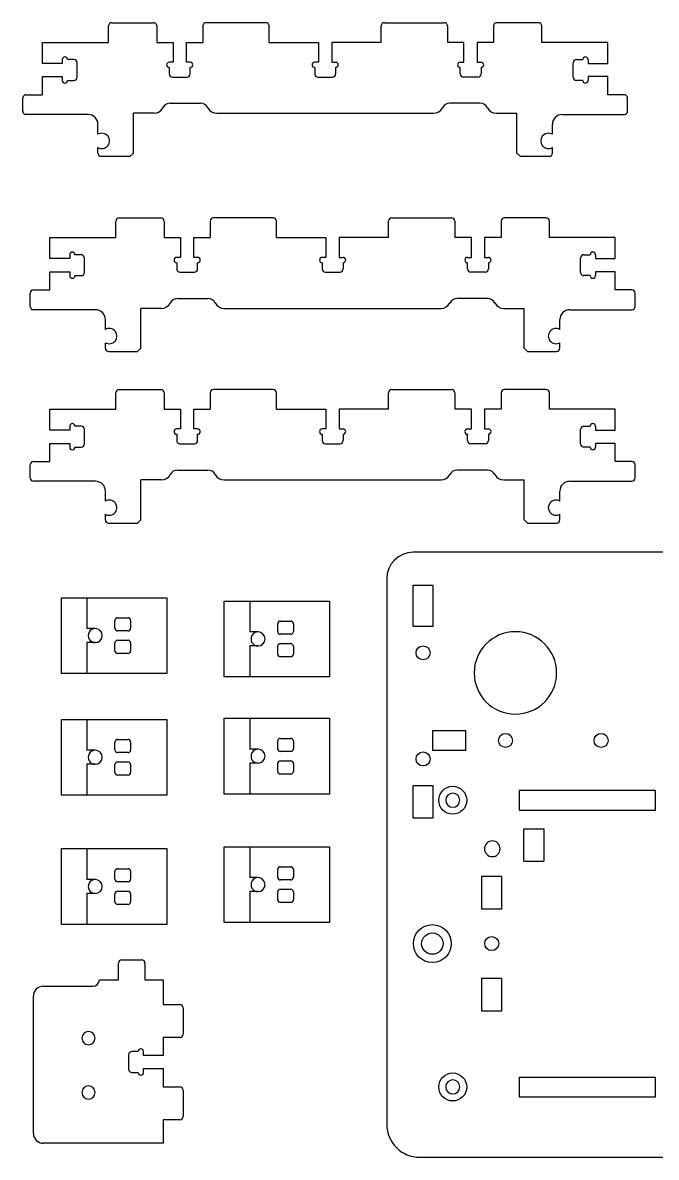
# Model space of a CAD drawing. Header units: millimetres. Extents: x -2205 to -684, y 1225 to 2674.
# Drawn here: x -2192 to -1808, y 1971 to 2660 of the extents above; entities that cross this region are included whole.
import ezdxf

# ---------------------------------------------------------------- set-up
doc = ezdxf.new("R2010")
doc.units = ezdxf.units.MM
doc.linetypes.add('HIDDEN', pattern=[9.525, 6.35, -3.175])
doc.layers.get('0').update_dxf_attribs({"color": 253, "lineweight": 70, "true_color": 0x8faf8f})
doc.layers.add('Hidden', color=48, linetype='HIDDEN', lineweight=70, true_color=0x483a05)

msp = doc.modelspace()

# ---------------------------------------------------------------- linework, layer by layer
at = {"color": 48, "lineweight": -3, "true_color": 0x483a05}
for p, q in [((-2138.33, 2659.75), (-2113.05, 2659.75)), ((-2044.83, 2659.75), (-2081.05, 2659.75)), ((-1972.83, 2659.75), (-1936.61, 2659.75)), ((-1879.33, 2659.75), (-1904.61, 2659.75)), ((-2140.33, 2647.75), (-2140.33, 2657.75)), ((-2111.05, 2657.75), (-2111.05, 2647.75)), ((-2083.05, 2657.75), (-2083.05, 2647.75)), ((-2042.83, 2647.75), (-2042.83, 2657.75)), ((-1974.83, 2647.75), (-1974.83, 2657.75)), ((-1934.61, 2657.75), (-1934.61, 2647.75)), ((-1906.61, 2657.75), (-1906.61, 2647.75)), ((-1877.33, 2647.75), (-1877.33, 2657.75)), ((-2180.33, 2647.75), (-2140.33, 2647.75)), ((-2180.33, 2635.03), (-2180.33, 2647.75)), ((-2111.05, 2647.75), (-2101.05, 2647.75)), ((-2101.05, 2647.75), (-2101.05, 2635.75)), ((-2093.05, 2647.75), (-2092.53, 2647.75)), ((-2093.05, 2635.75), (-2093.05, 2647.75)), ((-2092.53, 2647.75), (-2083.05, 2647.75)), ((-2042.83, 2647.75), (-2012.83, 2647.75)), ((-2012.83, 2647.75), (-2012.83, 2635.75)), ((-1974.83, 2647.75), (-2004.83, 2647.75)), ((-2004.83, 2647.75), (-2004.83, 2635.75)), ((-1925.13, 2647.75), (-1934.61, 2647.75)), ((-1924.61, 2647.75), (-1925.13, 2647.75)), ((-1924.61, 2635.75), (-1924.61, 2647.75)), ((-1906.61, 2647.75), (-1916.61, 2647.75)), ((-1916.61, 2647.75), (-1916.61, 2635.75)), ((-1837.33, 2647.75), (-1877.33, 2647.75)), ((-1837.33, 2635.03), (-1837.33, 2647.75)), ((-2168.33, 2635.03), (-2180.33, 2635.03)), ((-2168.33, 2637.38), (-2168.33, 2635.03)), ((-2161.33, 2637.38), (-2165.13, 2637.38)), ((-2159.33, 2626.68), (-2159.33, 2635.38)), ((-2101.05, 2635.75), (-2103.4, 2635.75)), ((-2103.4, 2632.55), (-2103.4, 2628.75)), ((-2090.7, 2635.75), (-2093.05, 2635.75)), ((-2090.7, 2628.75), (-2090.7, 2632.55)), ((-2012.83, 2635.75), (-2015.18, 2635.75)), ((-2015.18, 2632.55), (-2015.18, 2628.75)), ((-2004.83, 2635.75), (-2002.48, 2635.75)), ((-2002.48, 2632.55), (-2002.48, 2628.75)), ((-1926.96, 2635.75), (-1924.61, 2635.75)), ((-1926.96, 2628.75), (-1926.96, 2632.55)), ((-1916.61, 2635.75), (-1914.26, 2635.75)), ((-1914.26, 2632.55), (-1914.26, 2628.75)), ((-1858.33, 2626.68), (-1858.33, 2635.38)), ((-1856.33, 2637.38), (-1852.53, 2637.38)), ((-1849.33, 2637.38), (-1849.33, 2635.03)), ((-1849.33, 2635.03), (-1837.33, 2635.03)), ((-2180.33, 2627.03), (-2168.33, 2627.03)), ((-2180.33, 2616.03), (-2180.33, 2627.03)), ((-2168.33, 2627.03), (-2168.33, 2624.68)), ((-2165.13, 2624.68), (-2161.33, 2624.68)), ((-2101.4, 2626.75), (-2092.7, 2626.75)), ((-2013.18, 2626.75), (-2004.48, 2626.75)), ((-1916.26, 2626.75), (-1924.96, 2626.75)), ((-1852.53, 2624.68), (-1856.33, 2624.68)), ((-1837.33, 2627.03), (-1849.33, 2627.03)), ((-1849.33, 2627.03), (-1849.33, 2624.68)), ((-1837.33, 2616.03), (-1837.33, 2627.03)), ((-2192.33, 2606.03), (-2192.33, 2614.03)), ((-2190.33, 2616.03), (-2180.33, 2616.03)), ((-2102.83, 2610.82), (-2084.44, 2610.82)), ((-1914.83, 2610.82), (-1933.22, 2610.82)), ((-1827.33, 2616.03), (-1837.33, 2616.03)), ((-1825.33, 2606.03), (-1825.33, 2614.03)), ((-2152.68, 2604.03), (-2190.33, 2604.03)), ((-2125.1, 2580.65), (-2125.1, 2604.79)), ((-2112.65, 2604.79), (-2125.1, 2604.79)), ((-2074.62, 2604.79), (-1943.04, 2604.79)), ((-1905.01, 2604.79), (-1892.56, 2604.79)), ((-1892.56, 2580.65), (-1892.56, 2604.79)), ((-1864.98, 2604.03), (-1827.33, 2604.03)), ((-2146.68, 2592), (-2146.68, 2598.03)), ((-1870.98, 2592), (-1870.98, 2598.03)), ((-2146.68, 2580.65), (-2146.68, 2584)), ((-1870.98, 2580.65), (-1870.98, 2584)), ((-2144.68, 2578.65), (-2127.1, 2578.65)), ((-2125.1, 2580.65), (-2127.1, 2578.65)), ((-1890.56, 2578.65), (-1892.56, 2580.65)), ((-1890.56, 2578.65), (-1872.98, 2578.65)), ((-2133.83, 2541.29), (-2108.55, 2541.29)), ((-2040.33, 2541.29), (-2076.55, 2541.29)), ((-1968.33, 2541.29), (-1932.11, 2541.29)), ((-1874.83, 2541.29), (-1900.11, 2541.29)), ((-2135.83, 2529.29), (-2135.83, 2539.29)), ((-2106.55, 2539.29), (-2106.55, 2529.29)), ((-2078.55, 2539.29), (-2078.55, 2529.29)), ((-2038.33, 2529.29), (-2038.33, 2539.29)), ((-1970.33, 2529.29), (-1970.33, 2539.29)), ((-1930.11, 2539.29), (-1930.11, 2529.29)), ((-1902.11, 2539.29), (-1902.11, 2529.29)), ((-1872.83, 2529.29), (-1872.83, 2539.29)), ((-2175.83, 2529.29), (-2135.83, 2529.29)), ((-2175.83, 2516.57), (-2175.83, 2529.29)), ((-2106.55, 2529.29), (-2096.55, 2529.29)), ((-2096.55, 2529.29), (-2096.55, 2517.29)), ((-2088.55, 2529.29), (-2088.03, 2529.29)), ((-2088.55, 2517.29), (-2088.55, 2529.29)), ((-2088.03, 2529.29), (-2078.55, 2529.29)), ((-2038.33, 2529.29), (-2008.33, 2529.29)), ((-2008.33, 2529.29), (-2008.33, 2517.29)), ((-1970.33, 2529.29), (-2000.33, 2529.29)), ((-2000.33, 2529.29), (-2000.33, 2517.29)), ((-1920.63, 2529.29), (-1930.11, 2529.29)), ((-1920.11, 2529.29), (-1920.63, 2529.29)), ((-1920.11, 2517.29), (-1920.11, 2529.29)), ((-1902.11, 2529.29), (-1912.11, 2529.29)), ((-1912.11, 2529.29), (-1912.11, 2517.29)), ((-1832.83, 2529.29), (-1872.83, 2529.29)), ((-1832.83, 2516.57), (-1832.83, 2529.29)), ((-2163.83, 2516.57), (-2175.83, 2516.57)), ((-2163.83, 2518.92), (-2163.83, 2516.57)), ((-2156.83, 2518.92), (-2160.63, 2518.92)), ((-2154.83, 2508.22), (-2154.83, 2516.92)), ((-2096.55, 2517.29), (-2098.9, 2517.29)), ((-2098.9, 2514.09), (-2098.9, 2510.29)), ((-2086.2, 2517.29), (-2088.55, 2517.29)), ((-2086.2, 2510.29), (-2086.2, 2514.09)), ((-2008.33, 2517.29), (-2010.68, 2517.29)), ((-2010.68, 2514.09), (-2010.68, 2510.29)), ((-2000.33, 2517.29), (-1997.98, 2517.29)), ((-1997.98, 2514.09), (-1997.98, 2510.29)), ((-1922.46, 2517.29), (-1920.11, 2517.29)), ((-1922.46, 2510.29), (-1922.46, 2514.09)), ((-1912.11, 2517.29), (-1909.76, 2517.29)), ((-1909.76, 2514.09), (-1909.76, 2510.29)), ((-1853.83, 2508.22), (-1853.83, 2516.92)), ((-1851.83, 2518.92), (-1848.03, 2518.92)), ((-1844.83, 2518.92), (-1844.83, 2516.57)), ((-1844.83, 2516.57), (-1832.83, 2516.57)), ((-2175.83, 2508.57), (-2163.83, 2508.57)), ((-2175.83, 2497.57), (-2175.83, 2508.57)), ((-2163.83, 2508.57), (-2163.83, 2506.22)), ((-2096.9, 2508.29), (-2088.2, 2508.29)), ((-2008.68, 2508.29), (-1999.98, 2508.29)), ((-1911.76, 2508.29), (-1920.46, 2508.29)), ((-1832.83, 2508.57), (-1844.83, 2508.57)), ((-1844.83, 2508.57), (-1844.83, 2506.22)), ((-1832.83, 2497.57), (-1832.83, 2508.57)), ((-2160.63, 2506.22), (-2156.83, 2506.22)), ((-1848.03, 2506.22), (-1851.83, 2506.22)), ((-2187.83, 2487.57), (-2187.83, 2495.57)), ((-2185.83, 2497.57), (-2175.83, 2497.57)), ((-1822.83, 2497.57), (-1832.83, 2497.57)), ((-1820.83, 2487.57), (-1820.83, 2495.57)), ((-2120.6, 2462.19), (-2120.6, 2486.33)), ((-2108.15, 2486.33), (-2120.6, 2486.33)), ((-2098.33, 2492.36), (-2079.94, 2492.36)), ((-2070.12, 2486.33), (-1938.54, 2486.33)), ((-1910.33, 2492.36), (-1928.72, 2492.36)), ((-1900.51, 2486.33), (-1888.06, 2486.33)), ((-1888.06, 2462.19), (-1888.06, 2486.33)), ((-2148.18, 2485.57), (-2185.83, 2485.57)), ((-2142.18, 2473.54), (-2142.18, 2479.57)), ((-1866.48, 2473.54), (-1866.48, 2479.57)), ((-1860.48, 2485.57), (-1822.83, 2485.57)), ((-2142.18, 2462.19), (-2142.18, 2465.54)), ((-1866.48, 2462.19), (-1866.48, 2465.54)), ((-2140.18, 2460.19), (-2122.6, 2460.19)), ((-2120.6, 2462.19), (-2122.6, 2460.19)), ((-1886.06, 2460.19), (-1888.06, 2462.19)), ((-1886.06, 2460.19), (-1868.48, 2460.19)), ((-2135.83, 2425.16), (-2135.83, 2435.16)), ((-2133.83, 2437.16), (-2108.55, 2437.16)), ((-2106.55, 2435.16), (-2106.55, 2425.16)), ((-2078.55, 2435.16), (-2078.55, 2425.16)), ((-2040.33, 2437.16), (-2076.55, 2437.16)), ((-2038.33, 2425.16), (-2038.33, 2435.16)), ((-1970.33, 2425.16), (-1970.33, 2435.16)), ((-1968.33, 2437.16), (-1932.11, 2437.16)), ((-1930.11, 2435.16), (-1930.11, 2425.16)), ((-1902.11, 2435.16), (-1902.11, 2425.16)), ((-1874.83, 2437.16), (-1900.11, 2437.16)), ((-1872.83, 2425.16), (-1872.83, 2435.16)), ((-2175.83, 2425.16), (-2135.83, 2425.16)), ((-2175.83, 2412.44), (-2175.83, 2425.16)), ((-2106.55, 2425.16), (-2096.55, 2425.16)), ((-2096.55, 2425.16), (-2096.55, 2413.16)), ((-2088.55, 2425.16), (-2088.03, 2425.16)), ((-2088.55, 2413.16), (-2088.55, 2425.16)), ((-2088.03, 2425.16), (-2078.55, 2425.16)), ((-2038.33, 2425.16), (-2008.33, 2425.16)), ((-2008.33, 2425.16), (-2008.33, 2413.16)), ((-1970.33, 2425.16), (-2000.33, 2425.16)), ((-2000.33, 2425.16), (-2000.33, 2413.16)), ((-1920.63, 2425.16), (-1930.11, 2425.16)), ((-1920.11, 2425.16), (-1920.63, 2425.16)), ((-1920.11, 2413.16), (-1920.11, 2425.16)), ((-1902.11, 2425.16), (-1912.11, 2425.16)), ((-1912.11, 2425.16), (-1912.11, 2413.16)), ((-1832.83, 2425.16), (-1872.83, 2425.16)), ((-1832.83, 2412.44), (-1832.83, 2425.16)), ((-2163.83, 2412.44), (-2175.83, 2412.44)), ((-2163.83, 2414.79), (-2163.83, 2412.44)), ((-2156.83, 2414.79), (-2160.63, 2414.79)), ((-2154.83, 2404.09), (-2154.83, 2412.79)), ((-2096.55, 2413.16), (-2098.9, 2413.16)), ((-2086.2, 2413.16), (-2088.55, 2413.16)), ((-2008.33, 2413.16), (-2010.68, 2413.16)), ((-2000.33, 2413.16), (-1997.98, 2413.16)), ((-1922.46, 2413.16), (-1920.11, 2413.16)), ((-1912.11, 2413.16), (-1909.76, 2413.16)), ((-1853.83, 2404.09), (-1853.83, 2412.79)), ((-1851.83, 2414.79), (-1848.03, 2414.79)), ((-1844.83, 2414.79), (-1844.83, 2412.44)), ((-1844.83, 2412.44), (-1832.83, 2412.44)), ((-2175.83, 2404.44), (-2163.83, 2404.44)), ((-2175.83, 2393.44), (-2175.83, 2404.44)), ((-2163.83, 2404.44), (-2163.83, 2402.09)), ((-2098.9, 2409.96), (-2098.9, 2406.16)), ((-2096.9, 2404.16), (-2088.2, 2404.16)), ((-2086.2, 2406.16), (-2086.2, 2409.96)), ((-2010.68, 2409.96), (-2010.68, 2406.16)), ((-2008.68, 2404.16), (-1999.98, 2404.16)), ((-1997.98, 2409.96), (-1997.98, 2406.16)), ((-1922.46, 2406.16), (-1922.46, 2409.96)), ((-1911.76, 2404.16), (-1920.46, 2404.16)), ((-1909.76, 2409.96), (-1909.76, 2406.16)), ((-1832.83, 2404.44), (-1844.83, 2404.44)), ((-1844.83, 2404.44), (-1844.83, 2402.09)), ((-1832.83, 2393.44), (-1832.83, 2404.44)), ((-2160.63, 2402.09), (-2156.83, 2402.09)), ((-1848.03, 2402.09), (-1851.83, 2402.09)), ((-2187.83, 2383.44), (-2187.83, 2391.44)), ((-2185.83, 2393.44), (-2175.83, 2393.44)), ((-1822.83, 2393.44), (-1832.83, 2393.44)), ((-1820.83, 2383.44), (-1820.83, 2391.44)), ((-2098.33, 2388.23), (-2079.94, 2388.23)), ((-1910.33, 2388.23), (-1928.72, 2388.23)), ((-2148.18, 2381.44), (-2185.83, 2381.44)), ((-2120.6, 2358.06), (-2120.6, 2382.2)), ((-2108.15, 2382.2), (-2120.6, 2382.2)), ((-2070.12, 2382.2), (-1938.54, 2382.2)), ((-1900.51, 2382.2), (-1888.06, 2382.2)), ((-1888.06, 2358.06), (-1888.06, 2382.2)), ((-1860.48, 2381.44), (-1822.83, 2381.44)), ((-2142.18, 2369.41), (-2142.18, 2375.44)), ((-1866.48, 2369.41), (-1866.48, 2375.44)), ((-2142.18, 2358.06), (-2142.18, 2361.41)), ((-2140.18, 2356.06), (-2122.6, 2356.06)), ((-2120.6, 2358.06), (-2122.6, 2356.06)), ((-1886.06, 2356.06), (-1888.06, 2358.06)), ((-1886.06, 2356.06), (-1868.48, 2356.06)), ((-1866.48, 2358.06), (-1866.48, 2361.41)), ((-1592.44, 2338.32), (-1955.44, 2338.32)), ((-1971.44, 2322.32), (-1971.44, 1991.12)), ((-1955.44, 2293.32), (-1955.44, 2318.32)), ((-1955.44, 2318.32), (-1943.44, 2318.32)), ((-1943.44, 2318.32), (-1943.44, 2293.32)), ((-2168.89, 2264.76), (-2168.89, 2310.76)), ((-2168.89, 2310.76), (-2153.39, 2310.76)), ((-2153.39, 2310.76), (-2153.39, 2292)), ((-2153.39, 2310.76), (-2104.93, 2310.76)), ((-2104.93, 2310.76), (-2104.93, 2264.76)), ((-2070.13, 2262.72), (-2070.13, 2308.72)), ((-2070.13, 2308.72), (-2054.63, 2308.72)), ((-2054.63, 2308.72), (-2054.63, 2289.97)), ((-2054.63, 2308.72), (-2006.17, 2308.72)), ((-2006.17, 2308.72), (-2006.17, 2262.72)), ((-2136.37, 2292.19), (-2136.37, 2296.99)), ((-2134.77, 2298.59), (-2128.44, 2298.59)), ((-2126.84, 2296.99), (-2126.84, 2292.19)), ((-2037.61, 2290.16), (-2037.61, 2294.96)), ((-2036.01, 2296.56), (-2029.68, 2296.56)), ((-2028.08, 2294.96), (-2028.08, 2290.16)), ((-1943.44, 2293.32), (-1955.44, 2293.32)), ((-2148.33, 2292), (-2153.39, 2292)), ((-2128.44, 2290.59), (-2134.77, 2290.59)), ((-2049.57, 2289.97), (-2054.63, 2289.97)), ((-2029.68, 2288.56), (-2036.01, 2288.56)), ((-2148.33, 2283.51), (-2153.39, 2283.51)), ((-2153.39, 2283.51), (-2153.39, 2264.76)), ((-2136.37, 2278.52), (-2136.37, 2283.32)), ((-2134.77, 2284.92), (-2128.44, 2284.92)), ((-2126.84, 2283.32), (-2126.84, 2278.52)), ((-2049.57, 2281.47), (-2054.63, 2281.47)), ((-2054.63, 2281.47), (-2054.63, 2262.72)), ((-2037.61, 2276.49), (-2037.61, 2281.29)), ((-2036.01, 2282.89), (-2029.68, 2282.89)), ((-2028.08, 2281.29), (-2028.08, 2276.49)), ((-2128.44, 2276.92), (-2134.77, 2276.92)), ((-2029.68, 2274.89), (-2036.01, 2274.89)), ((-2153.39, 2264.76), (-2168.89, 2264.76)), ((-2104.93, 2264.76), (-2153.39, 2264.76)), ((-2054.63, 2262.72), (-2070.13, 2262.72)), ((-2006.17, 2262.72), (-2054.63, 2262.72)), ((-2168.89, 2190.91), (-2168.89, 2236.91)), ((-2168.89, 2236.91), (-2153.39, 2236.91)), ((-2153.39, 2236.91), (-2153.39, 2218.15)), ((-2153.39, 2236.91), (-2104.93, 2236.91)), ((-2104.93, 2236.91), (-2104.93, 2190.91)), ((-2070.13, 2191.56), (-2070.13, 2237.55)), ((-2070.13, 2237.55), (-2054.63, 2237.55)), ((-2054.63, 2237.55), (-2054.63, 2218.8)), ((-2054.63, 2237.55), (-2006.17, 2237.55)), ((-2006.17, 2237.55), (-2006.17, 2191.56)), ((-2134.77, 2224.74), (-2128.44, 2224.74)), ((-2036.01, 2225.39), (-2029.68, 2225.39)), ((-1943.44, 2218.12), (-1943.44, 2230.12)), ((-1943.44, 2230.12), (-1923.44, 2230.12)), ((-1923.44, 2218.12), (-1923.44, 2230.12)), ((-2148.33, 2218.15), (-2153.39, 2218.15)), ((-2136.37, 2218.34), (-2136.37, 2223.14)), ((-2126.84, 2223.14), (-2126.84, 2218.34)), ((-2049.57, 2218.8), (-2054.63, 2218.8)), ((-2037.61, 2218.99), (-2037.61, 2223.79)), ((-2029.68, 2217.39), (-2036.01, 2217.39)), ((-2028.08, 2223.79), (-2028.08, 2218.99)), ((-1923.44, 2218.12), (-1943.44, 2218.12)), ((-2128.44, 2216.74), (-2134.77, 2216.74)), ((-2134.77, 2211.07), (-2128.44, 2211.07)), ((-2036.01, 2211.72), (-2029.68, 2211.72)), ((-2148.33, 2209.66), (-2153.39, 2209.66)), ((-2153.39, 2209.66), (-2153.39, 2190.91)), ((-2136.37, 2204.67), (-2136.37, 2209.47)), ((-2126.84, 2209.47), (-2126.84, 2204.67)), ((-2049.57, 2210.3), (-2054.63, 2210.3)), ((-2054.63, 2210.3), (-2054.63, 2191.56)), ((-2037.61, 2205.32), (-2037.61, 2210.12)), ((-2029.68, 2203.72), (-2036.01, 2203.72)), ((-2028.08, 2210.12), (-2028.08, 2205.32)), ((-2128.44, 2203.07), (-2134.77, 2203.07)), ((-1955.44, 2196.87), (-1943.44, 2196.87)), ((-1955.44, 2176.87), (-1955.44, 2196.87)), ((-1943.44, 2196.87), (-1943.44, 2176.87)), ((-2153.39, 2190.91), (-2168.89, 2190.91)), ((-2104.93, 2190.91), (-2153.39, 2190.91)), ((-2054.63, 2191.56), (-2070.13, 2191.56)), ((-2006.17, 2191.56), (-2054.63, 2191.56)), ((-1891.12, 2193.82), (-1891.12, 2181.82)), ((-1808.44, 2193.82), (-1891.12, 2193.82)), ((-1808.44, 2181.82), (-1808.44, 2193.82)), ((-1943.44, 2176.87), (-1955.44, 2176.87)), ((-1891.12, 2181.82), (-1808.44, 2181.82)), ((-1888.21, 2170.44), (-1876.21, 2170.44)), ((-1888.21, 2150.77), (-1888.21, 2170.44)), ((-1876.21, 2170.44), (-1876.21, 2150.77)), ((-2168.89, 2112.47), (-2168.89, 2158.47)), ((-2168.89, 2158.47), (-2153.39, 2158.47)), ((-2153.39, 2158.47), (-2153.39, 2139.71)), ((-2153.39, 2158.47), (-2104.93, 2158.47)), ((-2104.93, 2158.47), (-2104.93, 2112.47)), ((-2070.13, 2113.62), (-2070.13, 2159.62)), ((-2070.13, 2159.62), (-2054.63, 2159.62)), ((-2054.63, 2159.62), (-2054.63, 2140.87)), ((-2054.63, 2159.62), (-2006.17, 2159.62)), ((-2006.17, 2159.62), (-2006.17, 2113.62)), ((-1888.21, 2150.77), (-1876.21, 2150.77)), ((-2136.37, 2139.9), (-2136.37, 2144.7)), ((-2134.77, 2146.3), (-2128.44, 2146.3)), ((-2126.84, 2144.7), (-2126.84, 2139.9)), ((-2037.61, 2141.06), (-2037.61, 2145.86)), ((-2036.01, 2147.46), (-2029.68, 2147.46)), ((-2028.08, 2145.86), (-2028.08, 2141.06)), ((-1913.8, 2121.82), (-1913.8, 2141.82)), ((-1913.8, 2141.82), (-1901.8, 2141.82)), ((-1901.8, 2141.82), (-1901.8, 2121.82)), ((-2148.33, 2139.71), (-2153.39, 2139.71)), ((-2128.44, 2138.3), (-2134.77, 2138.3)), ((-2049.57, 2140.87), (-2054.63, 2140.87)), ((-2029.68, 2139.46), (-2036.01, 2139.46)), ((-2148.33, 2131.22), (-2153.39, 2131.22)), ((-2153.39, 2131.22), (-2153.39, 2112.47)), ((-2136.37, 2126.23), (-2136.37, 2131.03)), ((-2134.77, 2132.63), (-2128.44, 2132.63)), ((-2126.84, 2131.03), (-2126.84, 2126.23)), ((-2049.57, 2132.37), (-2054.63, 2132.37)), ((-2054.63, 2132.37), (-2054.63, 2113.62)), ((-2037.61, 2127.39), (-2037.61, 2132.19)), ((-2036.01, 2133.79), (-2029.68, 2133.79)), ((-2028.08, 2132.19), (-2028.08, 2127.39)), ((-2128.44, 2124.63), (-2134.77, 2124.63)), ((-2029.68, 2125.79), (-2036.01, 2125.79)), ((-1901.8, 2121.82), (-1913.8, 2121.82)), ((-2153.39, 2112.47), (-2168.89, 2112.47)), ((-2104.93, 2112.47), (-2153.39, 2112.47)), ((-2054.63, 2113.62), (-2070.13, 2113.62)), ((-2006.17, 2113.62), (-2054.63, 2113.62)), ((-2134.15, 2078.93), (-2134.15, 2088.93)), ((-2132.15, 2090.93), (-2120.15, 2090.93)), ((-2118.15, 2088.93), (-2118.15, 2078.93)), ((-1913.8, 2059.82), (-1913.8, 2079.82)), ((-1913.8, 2079.82), (-1901.8, 2079.82)), ((-1901.8, 2079.82), (-1901.8, 2059.82)), ((-2179.83, 2074.93), (-2149.75, 2074.93)), ((-2145.75, 2078.93), (-2134.15, 2078.93)), ((-2118.15, 2078.93), (-2107.05, 2078.93)), ((-2107.05, 2078.93), (-2107.05, 2063.87)), ((-2185.83, 1985.63), (-2185.83, 2068.93)), ((-2107.05, 2063.87), (-2097.05, 2063.87)), ((-2095.05, 2061.87), (-2095.05, 2045.87)), ((-1901.8, 2059.82), (-1913.8, 2059.82)), ((-2107.05, 2043.87), (-2107.05, 2032.93)), ((-2097.05, 2043.87), (-2107.05, 2043.87)), ((-2128.05, 2033.28), (-2128.05, 2024.58)), ((-2122.25, 2035.28), (-2126.05, 2035.28)), ((-2119.05, 2032.93), (-2119.05, 2035.28)), ((-2107.05, 2032.93), (-2119.05, 2032.93)), ((-2119.05, 2024.93), (-2107.05, 2024.93)), ((-2119.05, 2022.58), (-2119.05, 2024.93)), ((-2107.05, 2024.93), (-2107.05, 2013.87)), ((-2126.05, 2022.58), (-2122.25, 2022.58)), ((-1891.12, 2019.82), (-1891.12, 2007.82)), ((-1891.12, 2019.82), (-1808.44, 2019.82)), ((-1808.44, 2007.82), (-1808.44, 2019.82)), ((-2107.05, 2013.87), (-2097.05, 2013.87)), ((-2095.05, 2011.87), (-2095.05, 1995.87)), ((-1891.12, 2007.82), (-1808.44, 2007.82)), ((-2107.05, 1993.87), (-2107.05, 1979.63)), ((-2097.05, 1993.87), (-2107.05, 1993.87)), ((-2107.05, 1979.63), (-2179.83, 1979.63)), ((-1951.44, 1971.12), (-1356.18, 1971.12))]:
    msp.add_line(p, q, dxfattribs=at)
at = {"color": 48, "lineweight": -3, "true_color": 0x483a05, "extrusion": (2.77556e-17, -2.38665e-15, -1)}
for centre, radius in [((1893.44, 2265.12), 25), ((1931.44, 2187.82), 4.25), ((1931.44, 2013.82), 4.25)]:
    msp.add_circle(centre, radius, dxfattribs=at)
at = {"color": 48, "lineweight": -3, "true_color": 0x483a05}
for centre, radius in [((-1949.44, 2277.32), 4.25), ((-1899.44, 2224.12), 4.25), ((-1841.44, 2224.12), 4.25), ((-1949.44, 2212.87), 4.25), ((-1931.44, 2187.82), 8.5), ((-1943.8, 2100.82), 11.5), ((-1943.8, 2100.82), 6.5), ((-1907.8, 2100.82), 4.25), ((-1931.44, 2013.82), 8.5)]:
    msp.add_circle(centre, radius, dxfattribs=at)
at = {"color": 48, "lineweight": -3, "true_color": 0x483a05, "extrusion": (2.77556e-17, -2.88994e-16, -1)}
msp.add_circle((1907.44, 2158.37), 4.76, dxfattribs=at)
at = {"color": 48, "lineweight": -3, "true_color": 0x483a05, "extrusion": (-3.20333e-15, -4.87522e-15, -1)}
for centre in [(2152.44, 2043.43), (2152.44, 2010.43)]:
    msp.add_circle(centre, 4, dxfattribs=at)
at = {"color": 48, "lineweight": -3, "true_color": 0x483a05}
for centre, radius, start, end in [((-2138.33, 2657.75), 2, 90, 180), ((-2113.05, 2657.75), 2, 360, 90), ((-2081.05, 2657.75), 2, 90, 180), ((-2044.83, 2657.75), 2, 360, 90), ((-1972.83, 2657.75), 2, 90, 180), ((-1936.61, 2657.75), 2, 360, 90), ((-1904.61, 2657.75), 2, 90, 180), ((-1879.33, 2657.75), 2, 360, 90), ((-2166.73, 2637.38), 1.6, 360, 180), ((-1850.93, 2637.38), 1.6, 360, 180), ((-2161.33, 2635.38), 2, 360, 90), ((-2103.4, 2634.15), 1.6, 90, 270), ((-2090.7, 2634.15), 1.6, 270, 90), ((-2015.18, 2634.15), 1.6, 90, 270), ((-2002.48, 2634.15), 1.6, 270, 90), ((-1926.96, 2634.15), 1.6, 90, 270), ((-1914.26, 2634.15), 1.6, 270, 90), ((-1856.33, 2635.38), 2, 90, 180), ((-2166.73, 2624.68), 1.6, 180, 360), ((-2161.33, 2626.68), 2, 270, 360), ((-2101.4, 2628.75), 2, 180, 270), ((-2092.7, 2628.75), 2, 270, 360), ((-2013.18, 2628.75), 2, 180, 270), ((-2004.48, 2628.75), 2, 270, 0), ((-1924.96, 2628.75), 2, 180, 270), ((-1916.26, 2628.75), 2, 270, 0), ((-1856.33, 2626.68), 2, 180, 270), ((-1850.93, 2624.68), 1.6, 180, 0), ((-2190.33, 2614.03), 2, 90, 180), ((-2102.83, 2605.82), 5, 90, 153.18635), ((-2084.44, 2605.82), 5, 26.81365, 90), ((-1933.22, 2605.82), 5, 90, 153.18635), ((-1914.83, 2605.82), 5, 26.81365, 90), ((-1827.33, 2614.03), 2, 360, 90), ((-2190.33, 2606.03), 2, 180, 270), ((-2152.68, 2598.03), 6, 360, 90), ((-2112.65, 2610.79), 6, 270, 333.18635), ((-2074.62, 2610.79), 6, 206.81365, 270), ((-1943.04, 2610.79), 6, 270, 333.18635), ((-1905.01, 2610.79), 6, 206.81365, 270), ((-1864.98, 2598.03), 6, 90, 180), ((-1827.33, 2606.03), 2, 270, 360), ((-2144.33, 2588), 4.64, 239.57035, 120.42965), ((-1873.33, 2588), 4.64, 59.57035, 300.42965), ((-2144.68, 2580.65), 2, 180, 270), ((-1872.98, 2580.65), 2, 270, 360), ((-2133.83, 2539.29), 2, 90, 180), ((-2108.55, 2539.29), 2, 360, 90), ((-2076.55, 2539.29), 2, 90, 180), ((-2040.33, 2539.29), 2, 360, 90), ((-1968.33, 2539.29), 2, 90, 180), ((-1932.11, 2539.29), 2, 360, 90), ((-1900.11, 2539.29), 2, 90, 180), ((-1874.83, 2539.29), 2, 360, 90), ((-2162.23, 2518.92), 1.6, 360, 180), ((-1846.43, 2518.92), 1.6, 360, 180), ((-2156.83, 2516.92), 2, 360, 90), ((-2098.9, 2515.69), 1.6, 90, 270), ((-2086.2, 2515.69), 1.6, 270, 90), ((-2010.68, 2515.69), 1.6, 90, 270), ((-1997.98, 2515.69), 1.6, 270, 90), ((-1922.46, 2515.69), 1.6, 90, 270), ((-1909.76, 2515.69), 1.6, 270, 90), ((-1851.83, 2516.92), 2, 90, 180), ((-2156.83, 2508.22), 2, 270, 360), ((-2096.9, 2510.29), 2, 180, 270), ((-2088.2, 2510.29), 2, 270, 360), ((-2008.68, 2510.29), 2, 180, 270), ((-1999.98, 2510.29), 2, 270, 0), ((-1920.46, 2510.29), 2, 180, 270), ((-1911.76, 2510.29), 2, 270, 0), ((-1851.83, 2508.22), 2, 180, 270), ((-2162.23, 2506.22), 1.6, 180, 360), ((-1846.43, 2506.22), 1.6, 180, 0), ((-2185.83, 2495.57), 2, 90, 180), ((-1822.83, 2495.57), 2, 360, 90), ((-2185.83, 2487.57), 2, 180, 270), ((-2108.15, 2492.33), 6, 270, 333.18635), ((-2098.33, 2487.36), 5, 90, 153.18635), ((-2079.94, 2487.36), 5, 26.81365, 90), ((-2070.12, 2492.33), 6, 206.81365, 270), ((-1938.54, 2492.33), 6, 270, 333.18635), ((-1928.72, 2487.36), 5, 90, 153.18635), ((-1910.33, 2487.36), 5, 26.81365, 90), ((-1900.51, 2492.33), 6, 206.81365, 270), ((-1822.83, 2487.57), 2, 270, 360), ((-2148.18, 2479.57), 6, 360, 90), ((-1860.48, 2479.57), 6, 90, 180), ((-2139.83, 2469.54), 4.64, 239.57035, 120.42965), ((-1868.83, 2469.54), 4.64, 59.57035, 300.42965), ((-2140.18, 2462.19), 2, 180, 270), ((-1868.48, 2462.19), 2, 270, 360), ((-2133.83, 2435.16), 2, 90, 180), ((-2108.55, 2435.16), 2, 360, 90), ((-2076.55, 2435.16), 2, 90, 180), ((-2040.33, 2435.16), 2, 360, 90), ((-1968.33, 2435.16), 2, 90, 180), ((-1932.11, 2435.16), 2, 360, 90), ((-1900.11, 2435.16), 2, 90, 180), ((-1874.83, 2435.16), 2, 360, 90), ((-2162.23, 2414.79), 1.6, 360, 180), ((-2156.83, 2412.79), 2, 360, 90), ((-2098.9, 2411.56), 1.6, 90, 270), ((-2086.2, 2411.56), 1.6, 270, 90), ((-2010.68, 2411.56), 1.6, 90, 270), ((-1997.98, 2411.56), 1.6, 270, 90), ((-1922.46, 2411.56), 1.6, 90, 270), ((-1909.76, 2411.56), 1.6, 270, 90), ((-1851.83, 2412.79), 2, 90, 180), ((-1846.43, 2414.79), 1.6, 360, 180), ((-2156.83, 2404.09), 2, 270, 360), ((-2096.9, 2406.16), 2, 180, 270), ((-2088.2, 2406.16), 2, 270, 360), ((-2008.68, 2406.16), 2, 180, 270), ((-1999.98, 2406.16), 2, 270, 0), ((-1920.46, 2406.16), 2, 180, 270), ((-1911.76, 2406.16), 2, 270, 0), ((-1851.83, 2404.09), 2, 180, 270), ((-2162.23, 2402.09), 1.6, 180, 360), ((-1846.43, 2402.09), 1.6, 180, 0), ((-2185.83, 2391.44), 2, 90, 180), ((-1822.83, 2391.44), 2, 360, 90), ((-2185.83, 2383.44), 2, 180, 270), ((-2108.15, 2388.2), 6, 270, 333.18635), ((-2098.33, 2383.23), 5, 90, 153.18635), ((-2079.94, 2383.23), 5, 26.81365, 90), ((-2070.12, 2388.2), 6, 206.81365, 270), ((-1938.54, 2388.2), 6, 270, 333.18635), ((-1928.72, 2383.23), 5, 90, 153.18635), ((-1910.33, 2383.23), 5, 26.81365, 90), ((-1900.51, 2388.2), 6, 206.81365, 270), ((-1822.83, 2383.44), 2, 270, 360), ((-2148.18, 2375.44), 6, 360, 90), ((-1860.48, 2375.44), 6, 90, 180), ((-2139.83, 2365.41), 4.64, 239.57035, 120.42965), ((-1868.83, 2365.41), 4.64, 59.57035, 300.42965), ((-2140.18, 2358.06), 2, 180, 270), ((-1868.48, 2358.06), 2, 270, 360), ((-1955.44, 2322.32), 16, 90, 180), ((-2134.77, 2296.99), 1.6, 90, 180), ((-2128.44, 2296.99), 1.6, 360, 90), ((-2036.01, 2294.96), 1.6, 90, 180), ((-2029.68, 2294.96), 1.6, 360, 90), ((-2148.33, 2287.76), 4.25, 89.99993, 270), ((-2148.33, 2287.76), 4.25, 270, 89.99993), ((-2134.77, 2292.19), 1.6, 180, 270), ((-2128.44, 2292.19), 1.6, 270, 0), ((-2049.57, 2285.72), 4.25, 89.99993, 270), ((-2049.57, 2285.72), 4.25, 270, 89.99993), ((-2036.01, 2290.16), 1.6, 180, 270), ((-2029.68, 2290.16), 1.6, 270, 0), ((-2134.77, 2283.32), 1.6, 90, 180), ((-2128.44, 2283.32), 1.6, 360, 90), ((-2036.01, 2281.29), 1.6, 90, 180), ((-2029.68, 2281.29), 1.6, 360, 90), ((-2134.77, 2278.52), 1.6, 180, 270), ((-2128.44, 2278.52), 1.6, 270, 0), ((-2036.01, 2276.49), 1.6, 180, 270), ((-2029.68, 2276.49), 1.6, 270, 0), ((-2134.77, 2223.14), 1.6, 90, 180), ((-2128.44, 2223.14), 1.6, 360, 90), ((-2036.01, 2223.79), 1.6, 90, 180), ((-2029.68, 2223.79), 1.6, 360, 90), ((-2148.33, 2213.91), 4.25, 89.99993, 270), ((-2148.33, 2213.91), 4.25, 270, 89.99993), ((-2134.77, 2218.34), 1.6, 180, 270), ((-2128.44, 2218.34), 1.6, 270, 0), ((-2049.57, 2214.56), 4.25, 89.99993, 270), ((-2049.57, 2214.56), 4.25, 270, 89.99993), ((-2036.01, 2218.99), 1.6, 180, 270), ((-2029.68, 2218.99), 1.6, 270, 0), ((-2134.77, 2209.47), 1.6, 90, 180), ((-2128.44, 2209.47), 1.6, 360, 90), ((-2036.01, 2210.12), 1.6, 90, 180), ((-2029.68, 2210.12), 1.6, 360, 90), ((-2134.77, 2204.67), 1.6, 180, 270), ((-2128.44, 2204.67), 1.6, 270, 0), ((-2036.01, 2205.32), 1.6, 180, 270), ((-2029.68, 2205.32), 1.6, 270, 0), ((-2134.77, 2144.7), 1.6, 90, 180), ((-2128.44, 2144.7), 1.6, 360, 90), ((-2036.01, 2145.86), 1.6, 90, 180), ((-2029.68, 2145.86), 1.6, 360, 90), ((-2148.33, 2135.47), 4.25, 89.99993, 270), ((-2148.33, 2135.47), 4.25, 270, 89.99993), ((-2134.77, 2139.9), 1.6, 180, 270), ((-2128.44, 2139.9), 1.6, 270, 0), ((-2049.57, 2136.62), 4.25, 89.99993, 270), ((-2049.57, 2136.62), 4.25, 270, 89.99993), ((-2036.01, 2141.06), 1.6, 180, 270), ((-2029.68, 2141.06), 1.6, 270, 0), ((-2134.77, 2131.03), 1.6, 90, 180), ((-2128.44, 2131.03), 1.6, 360, 90), ((-2036.01, 2132.19), 1.6, 90, 180), ((-2029.68, 2132.19), 1.6, 360, 90), ((-2134.77, 2126.23), 1.6, 180, 270), ((-2128.44, 2126.23), 1.6, 270, 0), ((-2036.01, 2127.39), 1.6, 180, 270), ((-2029.68, 2127.39), 1.6, 270, 0), ((-2132.15, 2088.93), 2, 90, 180), ((-2120.15, 2088.93), 2, 0, 90), ((-2179.83, 2068.93), 6, 90, 180), ((-2149.75, 2078.93), 4, 270, 0), ((-2097.05, 2061.87), 2, 0, 90), ((-2097.05, 2045.87), 2, 270, 0), ((-2126.05, 2033.28), 2, 90, 180), ((-2120.65, 2035.28), 1.6, 360, 180), ((-2126.05, 2024.58), 2, 180, 270), ((-2120.65, 2022.58), 1.6, 180, 0), ((-2097.05, 2011.87), 2, 360, 90), ((-2097.05, 1995.87), 2, 270, 0), ((-1951.44, 1991.12), 20, 180, 270), ((-2179.83, 1985.63), 6, 180, 270)]:
    msp.add_arc(centre, radius, start, end, dxfattribs=at)
at = {"layer": 'Hidden', "lineweight": -3}
for p, q in [((-1888.21, 2170.44), (-1876.21, 2170.44)), ((-1888.21, 2170.44), (-1888.21, 2170.44)), ((-1876.21, 2170.44), (-1876.21, 2170.44)), ((-1888.21, 2150.77), (-1876.21, 2150.77)), ((-1888.21, 2150.77), (-1888.21, 2150.77)), ((-1876.21, 2150.77), (-1876.21, 2150.77))]:
    msp.add_line(p, q, dxfattribs=at)

doc.saveas('drawing.dxf')
